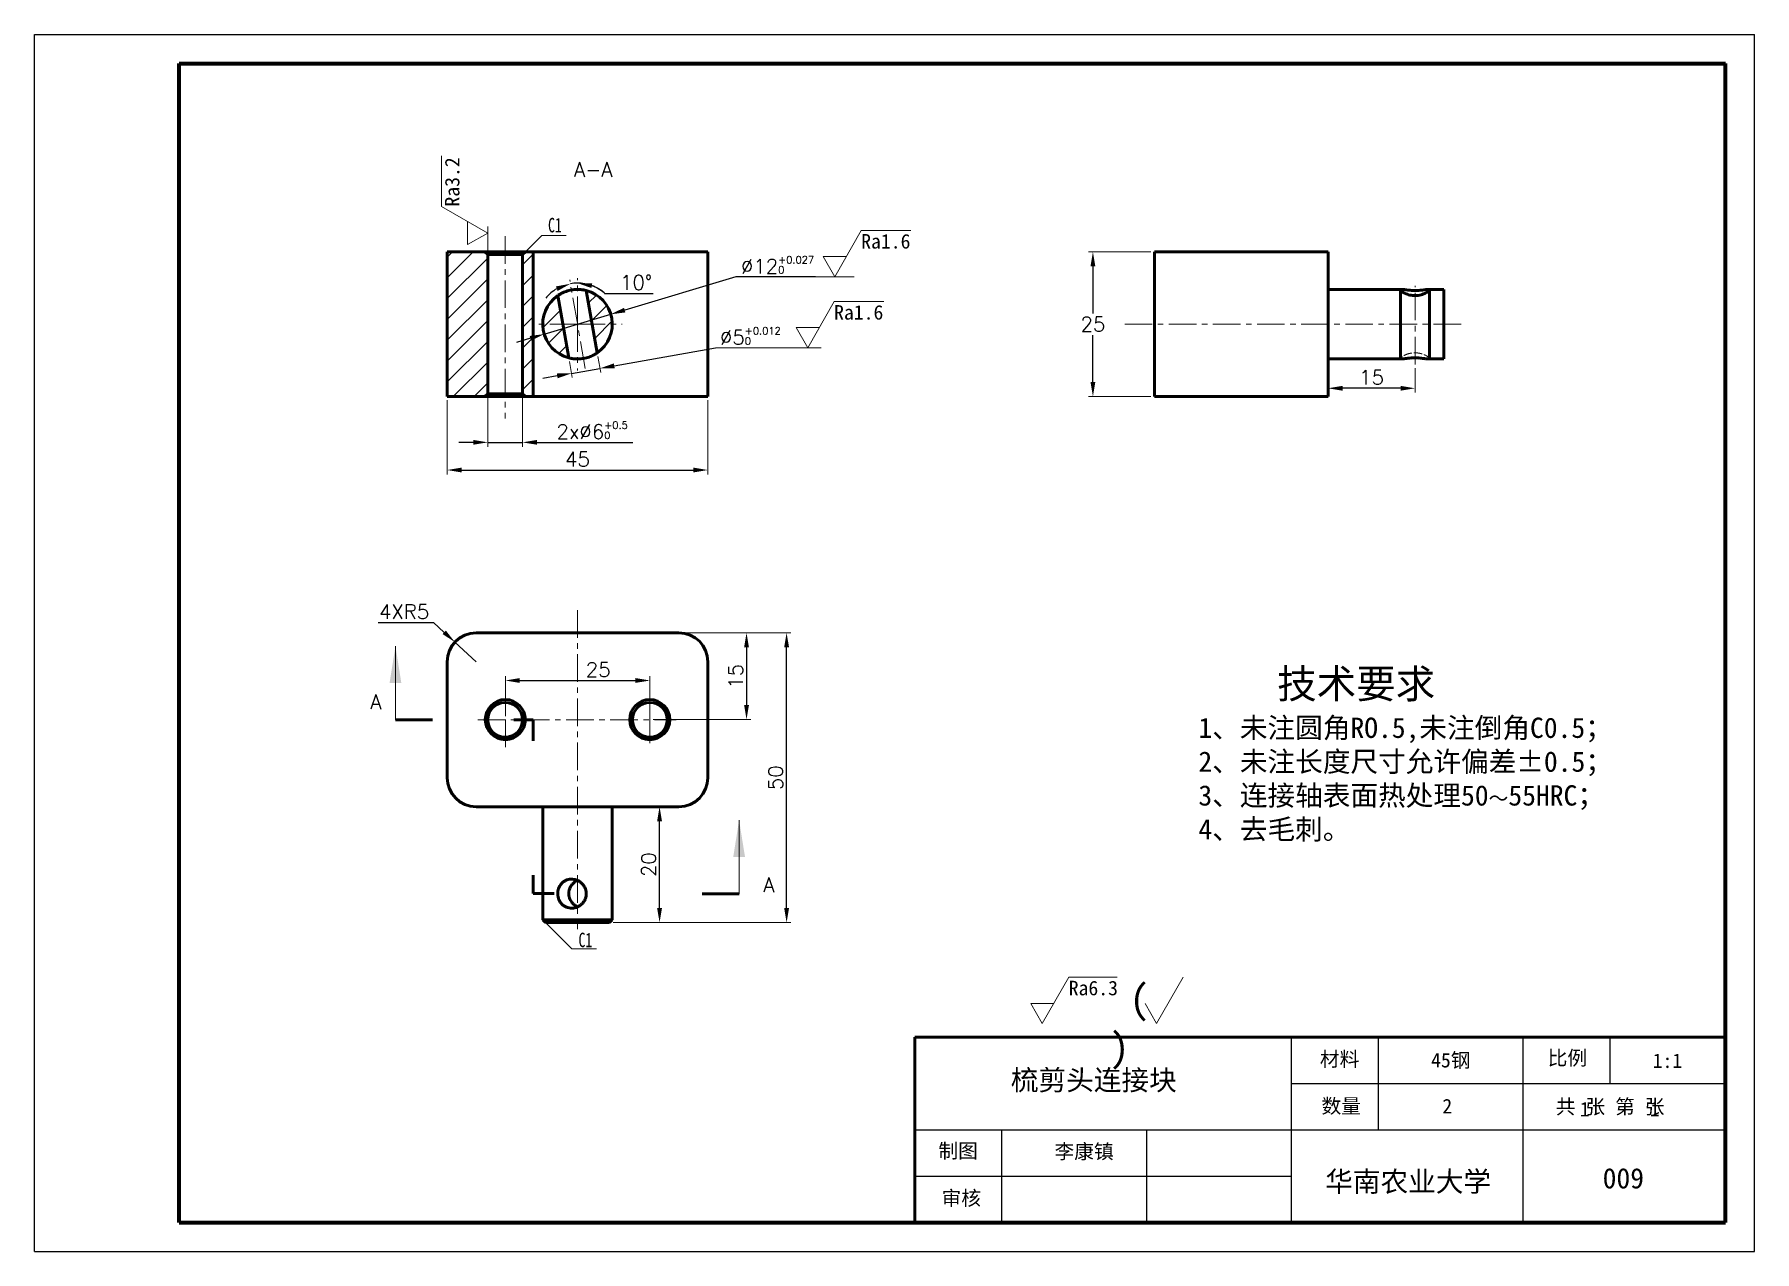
# Model space of a CAD drawing. Header units: millimetres. Extents: x 680 to 977, y 516 to 726.
import ezdxf

# ---------------------------------------------------------------- set-up
doc = ezdxf.new("R2010")
doc.units = ezdxf.units.MM
doc.header["$LTSCALE"] = 0.3
doc.linetypes.add('ACAD_ISO02W100', pattern=[15, 12, -3])
doc.linetypes.add('CENTER', pattern=[50.8, 31.75, -6.35, 6.35, -6.35])
for name, color, linetype, lineweight in [('剖面线', 190, 'Continuous', 18), ('尺寸线', 6, 'Continuous', 18), ('尺寸线 @ 1', 6, 'Continuous', 18), ('文字', 6, 'Continuous', 18), ('文字 @ 1', 6, 'Continuous', 18), ('粗实线', 7, 'Continuous', 50), ('粗实线 @ 1', 7, 'Continuous', 50), ('细实线', 6, 'Continuous', 18), ('细点画线', 1, 'CENTER', 18), ('虚线', 2, 'ACAD_ISO02W100', 18)]:
    doc.layers.add(name, color=color, linetype=linetype, lineweight=lineweight)
doc.styles.add('SLDTEXTSTYLE5', font='TXT', dxfattribs={"width": 0.7})
doc.styles.add('我的样式', font='romans.shx', dxfattribs={"height": 2.5, "bigfont": 'chineset.shx'})
doc.dimstyles.new('我的样式', dxfattribs={"dimtxt": 2.5, "dimasz": 2.5, "dimexe": 0.75, "dimexo": 0.625, "dimtad": 1, "dimdec": 1, "dimdsep": 46, "dimtxsty": '我的样式', "dimcen": 2.5, "dimclrd": 256, "dimclre": 256, "dimclrt": 256, "dimadec": 0, "dimazin": 0, "dimtp": 0.018, "dimtm": 0.018, "dimtfac": 1, "dimtdec": 1, "dimtmove": 0, "dimatfit": 3, "dimfxl": 1, "dimlwd": 25, "dimlwe": 18, "dimarcsym": 0})
pattern_1 = [(45, (-19.2472, 0), (-1.796051, 1.796051), [])]

# ---------------------------------------------------------------- blocks, each defined once
blk = doc.blocks.new('*D24')
at = {"layer": 'Defpoints', "color": 0, "transparency": 16777216}
for p in [(791.31, 623.1), (809.91, 623.1), (779.31, 573.1)]:
    blk.add_point(p, dxfattribs=at)
at = {"layer": '尺寸线', "linetype": 'Continuous', "lineweight": 18, "transparency": 16777216}
for p, q in [((791.94, 623.1), (810.66, 623.1)), ((779.94, 573.1), (810.66, 573.1))]:
    blk.add_line(p, q, dxfattribs=at)
at = {"layer": '尺寸线', "linetype": 'Continuous', "lineweight": 25, "transparency": 16777216}
blk.add_line((809.91, 575.6), (809.91, 620.6), dxfattribs=at)
at = {"layer": '尺寸线', "transparency": 16777216}
for points in [[(809.49, 620.6), (810.33, 620.6), (809.91, 623.1)], [(809.49, 575.6), (810.33, 575.6), (809.91, 573.1)]]:
    blk.add_solid(points, dxfattribs=at)
at = {"layer": '尺寸线', "transparency": 16777216, "insert": (808.03, 598.1), "char_height": 2.5, "attachment_point": 5, "rotation": 90, "style": '我的样式'}
blk.add_mtext('50', dxfattribs=at)
blk = doc.blocks.new('*D25')
at = {"layer": 'Defpoints', "color": 0, "transparency": 16777216}
for p in [(779.81, 593.1), (787.98, 593.1), (779.31, 573.1)]:
    blk.add_point(p, dxfattribs=at)
at = {"layer": '尺寸线', "linetype": 'Continuous', "lineweight": 18, "transparency": 16777216}
for p, q in [((780.44, 593.1), (788.73, 593.1)), ((779.94, 573.1), (788.73, 573.1))]:
    blk.add_line(p, q, dxfattribs=at)
at = {"layer": '尺寸线', "linetype": 'Continuous', "lineweight": 25, "transparency": 16777216}
blk.add_line((787.98, 575.6), (787.98, 590.6), dxfattribs=at)
at = {"layer": '尺寸线', "transparency": 16777216}
for points in [[(787.56, 590.6), (788.39, 590.6), (787.98, 593.1)], [(787.56, 575.6), (788.39, 575.6), (787.98, 573.1)]]:
    blk.add_solid(points, dxfattribs=at)
at = {"layer": '尺寸线', "transparency": 16777216, "insert": (786.1, 583.1), "char_height": 2.5, "attachment_point": 5, "rotation": 90, "style": '我的样式'}
blk.add_mtext('20', dxfattribs=at)
blk = doc.blocks.new('*D26')
at = {"layer": 'Defpoints', "color": 0, "transparency": 16777216}
for p in [(751.31, 663.85), (796.31, 663.85), (796.31, 651.19)]:
    blk.add_point(p, dxfattribs=at)
at = {"layer": '尺寸线', "linetype": 'Continuous', "lineweight": 18, "transparency": 16777216}
for p, q in [((751.31, 663.22), (751.31, 650.44)), ((796.31, 663.22), (796.31, 650.44))]:
    blk.add_line(p, q, dxfattribs=at)
at = {"layer": '尺寸线', "linetype": 'Continuous', "lineweight": 25, "transparency": 16777216}
blk.add_line((753.81, 651.19), (793.81, 651.19), dxfattribs=at)
at = {"layer": '尺寸线', "transparency": 16777216}
for points in [[(753.81, 651.6), (753.81, 650.77), (751.31, 651.19)], [(793.81, 651.6), (793.81, 650.77), (796.31, 651.19)]]:
    blk.add_solid(points, dxfattribs=at)
at = {"layer": '尺寸线', "transparency": 16777216, "insert": (773.81, 653.06), "char_height": 2.5, "attachment_point": 5, "style": '我的样式'}
blk.add_mtext('45', dxfattribs=at)
blk = doc.blocks.new('*D27')
at = {"layer": 'Defpoints', "color": 0, "transparency": 16777216}
for p in [(903.41, 670.35), (918.41, 669.4), (903.41, 665.29)]:
    blk.add_point(p, dxfattribs=at)
at = {"layer": '尺寸线', "linetype": 'Continuous', "lineweight": 18, "transparency": 16777216}
for p, q in [((903.41, 669.72), (903.41, 664.54)), ((918.41, 668.77), (918.41, 664.54))]:
    blk.add_line(p, q, dxfattribs=at)
at = {"layer": '尺寸线', "linetype": 'Continuous', "lineweight": 25, "transparency": 16777216}
blk.add_line((915.91, 665.29), (905.91, 665.29), dxfattribs=at)
at = {"layer": '尺寸线', "transparency": 16777216}
for points in [[(905.91, 665.71), (905.91, 664.87), (903.41, 665.29)], [(915.91, 665.71), (915.91, 664.87), (918.41, 665.29)]]:
    blk.add_solid(points, dxfattribs=at)
at = {"layer": '尺寸线', "transparency": 16777216, "insert": (910.91, 667.17), "char_height": 2.5, "attachment_point": 5, "style": '我的样式'}
blk.add_mtext('15', dxfattribs=at)
blk = doc.blocks.new('*D28')
at = {"layer": 'Defpoints', "color": 0, "transparency": 16777216}
for p in [(752.64, 621.49), (756.31, 618.1)]:
    blk.add_point(p, dxfattribs=at)
at = {"layer": '尺寸线', "linetype": 'Continuous', "lineweight": 25, "transparency": 16777216}
for p, q in [((739.41, 624.88), (748.96, 624.88)), ((748.96, 624.88), (750.8, 623.18)), ((756.31, 618.1), (752.64, 621.49))]:
    blk.add_line(p, q, dxfattribs=at)
at = {"layer": '尺寸线', "transparency": 16777216}
blk.add_solid([(751.08, 623.49), (750.52, 622.88), (752.64, 621.49)], dxfattribs=at)
at = {"layer": '尺寸线', "transparency": 16777216, "insert": (743.87, 626.75), "char_height": 2.5, "attachment_point": 5, "style": '我的样式'}
blk.add_mtext('{\\Fromans,chineset|c134;4XR5}', dxfattribs=at)
blk = doc.blocks.new('*D29')
at = {"layer": 'Defpoints', "color": 0, "transparency": 16777216}
for p in [(873.41, 688.85), (862.8, 663.85), (873.41, 663.85)]:
    blk.add_point(p, dxfattribs=at)
at = {"layer": '尺寸线', "linetype": 'Continuous', "lineweight": 18, "transparency": 16777216}
for p, q in [((872.78, 688.85), (862.05, 688.85)), ((872.78, 663.85), (862.05, 663.85))]:
    blk.add_line(p, q, dxfattribs=at)
at = {"layer": '尺寸线', "linetype": 'Continuous', "lineweight": 25, "transparency": 16777216}
for p, q in [((862.8, 686.35), (862.8, 678.22)), ((862.8, 666.35), (862.8, 674.47))]:
    blk.add_line(p, q, dxfattribs=at)
at = {"layer": '尺寸线', "transparency": 16777216}
for points in [[(862.38, 686.35), (863.21, 686.35), (862.8, 688.85)], [(862.38, 666.35), (863.21, 666.35), (862.8, 663.85)]]:
    blk.add_solid(points, dxfattribs=at)
at = {"layer": '尺寸线', "transparency": 16777216, "insert": (862.8, 676.35), "char_height": 2.5, "attachment_point": 5, "style": '我的样式'}
blk.add_mtext('25', dxfattribs=at)
blk = doc.blocks.new('*D30')
at = {"layer": 'Defpoints', "color": 0, "transparency": 16777216}
for p in [(758.31, 664.35), (764.31, 664.35), (764.31, 655.96)]:
    blk.add_point(p, dxfattribs=at)
at = {"layer": '尺寸线', "linetype": 'Continuous', "lineweight": 18, "transparency": 16777216}
for p, q in [((758.31, 663.72), (758.31, 655.21)), ((764.31, 663.72), (764.31, 655.21))]:
    blk.add_line(p, q, dxfattribs=at)
at = {"layer": '尺寸线', "linetype": 'Continuous', "lineweight": 25, "transparency": 16777216}
for p, q in [((755.81, 655.96), (753.31, 655.96)), ((758.31, 655.96), (764.31, 655.96)), ((766.81, 655.96), (783.36, 655.96))]:
    blk.add_line(p, q, dxfattribs=at)
at = {"layer": '尺寸线', "transparency": 16777216}
for points in [[(755.81, 656.38), (755.81, 655.55), (758.31, 655.96)], [(766.81, 656.38), (766.81, 655.55), (764.31, 655.96)]]:
    blk.add_solid(points, dxfattribs=at)
at = {"layer": '尺寸线', "transparency": 16777216, "insert": (776.34, 658.05), "char_height": 2.5, "attachment_point": 5, "style": '我的样式'}
blk.add_mtext('{\\Fromans,chineset|c134;2x%%C6\\H0.5x;\\S+0.5^ 0;}', dxfattribs=at)
blk = doc.blocks.new('*D31')
at = {"layer": 'Defpoints', "color": 0, "transparency": 16777216}
for p in [(777.22, 671.41), (772.3, 670.54), (777.69, 668.73)]:
    blk.add_point(p, dxfattribs=at)
at = {"layer": '尺寸线', "linetype": 'Continuous', "lineweight": 25, "transparency": 16777216}
for p, q in [((780.16, 669.17), (797.64, 672.25)), ((772.77, 667.86), (777.69, 668.73)), ((770.31, 667.43), (767.85, 667))]:
    blk.add_line(p, q, dxfattribs=at)
at = {"layer": '尺寸线', "linetype": 'Continuous', "lineweight": 18, "transparency": 16777216}
for p, q in [((772.41, 669.93), (772.9, 667.13)), ((777.33, 670.8), (777.82, 667.99))]:
    blk.add_line(p, q, dxfattribs=at)
at = {"layer": '尺寸线', "transparency": 16777216}
for points in [[(780.08, 669.58), (780.23, 668.76), (777.69, 668.73)], [(770.24, 667.84), (770.38, 667.02), (772.77, 667.86)]]:
    blk.add_solid(points, dxfattribs=at)
at = {"layer": '尺寸线', "transparency": 16777216, "insert": (803.65, 674.33), "char_height": 2.5, "attachment_point": 5, "style": '我的样式'}
blk.add_mtext('{\\Fromans,chineset|c134;%%C5\\H0.5x;\\S+0.012^ 0;}', dxfattribs=at)
blk = doc.blocks.new('*D32')
at = {"layer": 'Defpoints', "color": 0, "transparency": 16777216}
for p in [(772.46, 684.01), (772.99, 683.39), (773.81, 684.31), (773.81, 676.35), (775.16, 668.69)]:
    blk.add_point(p, dxfattribs=at)
at = {"layer": '尺寸线', "linetype": 'Continuous', "lineweight": 25, "transparency": 16777216}
blk.add_line((778.49, 681.67), (786.88, 681.67), dxfattribs=at)
for start, end in [(90, 100), (48.7052, 90), (120.3095, 140.6191), (49.3809, 69.6905)]:
    blk.add_arc((773.81, 676.35), 7.09, start, end, dxfattribs=at)
at = {"layer": '尺寸线', "transparency": 16777216}
for points in [[(770.09, 682.86), (770.38, 682.08), (772.58, 683.33)], [(776.2, 682.59), (776.35, 683.41), (773.81, 683.44)]]:
    blk.add_solid(points, dxfattribs=at)
at = {"layer": '尺寸线', "transparency": 16777216, "insert": (783.94, 683.55), "char_height": 2.5, "attachment_point": 5, "style": '我的样式'}
blk.add_mtext('10°', dxfattribs=at)
blk = doc.blocks.new('*D33')
at = {"layer": 'Defpoints', "color": 0, "transparency": 16777216}
for p in [(779.56, 678.06), (768.06, 674.63)]:
    blk.add_point(p, dxfattribs=at)
at = {"layer": '尺寸线', "linetype": 'Continuous', "lineweight": 25, "transparency": 16777216}
for p, q in [((801.14, 684.51), (781.96, 678.78)), ((814.92, 684.51), (801.14, 684.51)), ((768.06, 674.63), (779.56, 678.06)), ((765.67, 673.92), (763.27, 673.2))]:
    blk.add_line(p, q, dxfattribs=at)
at = {"layer": '尺寸线', "transparency": 16777216}
for points in [[(781.84, 679.18), (782.08, 678.38), (779.56, 678.06)], [(765.55, 674.32), (765.79, 673.52), (768.06, 674.63)]]:
    blk.add_solid(points, dxfattribs=at)
at = {"layer": '尺寸线', "transparency": 16777216, "insert": (808.34, 686.59), "char_height": 2.5, "attachment_point": 5, "style": '我的样式'}
blk.add_mtext('{\\Fromans,chineset|c134;∅12\\H0.5x;\\S+0.027^ 0;}', dxfattribs=at)
blk = doc.blocks.new('*D34')
at = {"layer": 'Defpoints', "color": 0, "transparency": 16777216}
for p in [(786.31, 614.87), (761.35, 608.1), (786.31, 608.1)]:
    blk.add_point(p, dxfattribs=at)
at = {"layer": '尺寸线', "linetype": 'Continuous', "lineweight": 18, "transparency": 16777216}
for p, q in [((761.35, 608.72), (761.35, 615.62)), ((786.31, 608.72), (786.31, 615.62))]:
    blk.add_line(p, q, dxfattribs=at)
at = {"layer": '尺寸线', "linetype": 'Continuous', "lineweight": 25, "transparency": 16777216}
blk.add_line((763.85, 614.87), (783.81, 614.87), dxfattribs=at)
at = {"layer": '尺寸线', "transparency": 16777216}
for points in [[(763.85, 615.29), (763.85, 614.46), (761.35, 614.87)], [(783.81, 615.29), (783.81, 614.46), (786.31, 614.87)]]:
    blk.add_solid(points, dxfattribs=at)
at = {"layer": '尺寸线', "transparency": 16777216, "insert": (777.38, 616.75), "char_height": 2.5, "attachment_point": 5, "style": '我的样式'}
blk.add_mtext('25', dxfattribs=at)
blk = doc.blocks.new('*D35')
at = {"layer": 'Defpoints', "color": 0, "transparency": 16777216}
for p in [(791.94, 623.1), (786.28, 608.12), (802.99, 608.12)]:
    blk.add_point(p, dxfattribs=at)
at = {"layer": '尺寸线', "linetype": 'Continuous', "lineweight": 18, "transparency": 16777216}
for p, q in [((792.56, 623.1), (803.74, 623.1)), ((786.9, 608.12), (803.74, 608.12))]:
    blk.add_line(p, q, dxfattribs=at)
at = {"layer": '尺寸线', "linetype": 'Continuous', "lineweight": 25, "transparency": 16777216}
blk.add_line((802.99, 620.6), (802.99, 610.62), dxfattribs=at)
at = {"layer": '尺寸线', "transparency": 16777216}
for points in [[(802.58, 620.6), (803.41, 620.6), (802.99, 623.1)], [(802.58, 610.62), (803.41, 610.62), (802.99, 608.12)]]:
    blk.add_solid(points, dxfattribs=at)
at = {"layer": '尺寸线', "transparency": 16777216, "insert": (801.12, 615.61), "char_height": 2.5, "attachment_point": 5, "rotation": 90, "style": '我的样式'}
blk.add_mtext('15', dxfattribs=at)
blk = doc.blocks.new('Ra1.6')
at = {"layer": '尺寸线'}
for p, q in [((0, 0), (4.56, 8)), ((4.56, 8), (13.15, 8)), ((-2, 3.5), (2, 3.5)), ((0, 0), (-2, 3.5))]:
    blk.add_line(p, q, dxfattribs=at)
at = {"layer": '尺寸线 @ 1', "insert": (4.56, 7.39), "char_height": 2.5, "attachment_point": 1, "style": '我的样式'}
blk.add_mtext_dynamic_manual_height_columns('{\\f@SimSun|b0|i0|c134|p2;Ra1.6}', width=5.0807, gutter_width=12.5, heights=[0], dxfattribs=at)
blk = doc.blocks.new('Ra3.2')
at = {"layer": '尺寸线'}
for p, q in [((0, 0), (4.56, 8)), ((4.56, 8), (13.32, 8)), ((-2, 3.5), (2, 3.5)), ((0, 0), (-2, 3.5))]:
    blk.add_line(p, q, dxfattribs=at)
at = {"layer": '尺寸线 @ 1', "insert": (4.56, 7.39), "char_height": 2.5, "attachment_point": 1, "style": '我的样式'}
blk.add_mtext_dynamic_manual_height_columns('{\\f@SimSun|b0|i0|c134|p2;Ra3.2}', width=5.0807, gutter_width=12.5, heights=[0], dxfattribs=at)
blk = doc.blocks.new('其余6.3')
at = {"layer": '尺寸线'}
for p, q in [((-33.07, 5.23), (-28.51, 13.23)), ((-28.51, 13.23), (-20.17, 13.23)), ((-13.33, 5.23), (-8.76, 13.23)), ((-35.07, 8.73), (-31.07, 8.73)), ((-33.07, 5.23), (-35.07, 8.73)), ((-13.33, 5.23), (-15.33, 8.73))]:
    blk.add_line(p, q, dxfattribs=at)
at = {"layer": '尺寸线 @ 1', "attachment_point": 1, "style": '我的样式'}
for s, width, insert, char_height in [('{\\fSimSun|b0|i0|c134|p2;Ra6.3}', 5.0807, (-28.51, 12.62), 2.5), ('{\\fSimSun|b0|i0|c134|p2; \\fSTSong|b0|i0|c134|p2;(    )}', 20.1828, (-21.43, 11.96), 5)]:
    blk.add_mtext_dynamic_manual_height_columns(s, width=width, gutter_width=12.5, heights=[0], dxfattribs=dict(at, insert=insert, char_height=char_height))

msp = doc.modelspace()

# ---------------------------------------------------------------- hatches: boundary and pattern name
at = {"layer": '剖面线'}
h = msp.add_hatch(dxfattribs=at)
h.set_pattern_fill('ANSI31', color=256, scale=0.8)
h.set_pattern_definition(pattern_1)
h.paths.add_polyline_path([(758.31, 688.35), (757.81, 688.85), (751.31, 688.85), (751.31, 663.85), (757.81, 663.85), (758.31, 664.35)])
h.paths.add_polyline_path([(766.15, 688.85), (764.81, 688.85), (764.31, 688.35), (764.31, 664.35), (764.81, 663.85), (766.15, 663.85)])
h = msp.add_hatch(dxfattribs=at)
h.set_pattern_fill('ANSI31', color=256, scale=0.8)
h.set_pattern_definition(pattern_1)
h.paths.add_polyline_path([(771.27, 676.35), (767.81, 676.35, 0.341287), (772.3, 670.54)])
h.paths.add_polyline_path([(770.4, 681.29, 0.24644), (767.81, 676.35), (771.27, 676.35)])
h.paths.add_polyline_path([(775.33, 682.15), (776.35, 676.35), (779.81, 676.35, 0.341287)])
h.paths.add_polyline_path([(779.81, 676.35), (776.35, 676.35), (777.22, 671.41, 0.24644)])

# ---------------------------------------------------------------- linework, layer by layer
at = {"color": 3, "lineweight": -3}
for p, q in [((680.04, 516.34), (680.04, 726.34)), ((680.04, 726.34), (977.04, 726.34)), ((977.04, 516.34), (977.04, 726.34)), ((897.04, 553.34), (897.04, 521.34)), ((912.04, 553.34), (912.04, 537.34)), ((937.04, 553.34), (937.04, 521.34)), ((952.04, 553.34), (952.04, 545.34)), ((897.04, 545.34), (972.04, 545.34)), ((832.04, 537.34), (972.04, 537.34)), ((847.04, 537.34), (847.04, 521.34)), ((872.04, 537.34), (872.04, 521.34)), ((832.04, 529.34), (897.04, 529.34)), ((680.04, 516.34), (977.04, 516.34))]:
    msp.add_line(p, q, dxfattribs=at)
at = {"lineweight": 70}
for p, q in [((705.04, 521.34), (705.04, 721.34)), ((705.04, 721.34), (972.04, 721.34)), ((972.04, 521.34), (972.04, 721.34)), ((705.04, 521.34), (972.04, 521.34))]:
    msp.add_line(p, q, dxfattribs=at)
at = {"lineweight": 50}
for q in [(972.04, 553.34), (832.04, 521.34)]:
    msp.add_line((832.04, 553.34), q, dxfattribs=at)
at = {"layer": '尺寸线'}
for p, q in [((758.31, 688.35), (758.31, 693.2)), ((764.81, 688.85), (767.63, 691.67)), ((767.63, 691.67), (771.83, 691.67)), ((814.92, 684.51), (821.55, 684.51)), ((797.64, 672.25), (815.86, 672.25)), ((768.31, 573.1), (772.84, 568.57)), ((772.84, 568.57), (777.07, 568.57))]:
    msp.add_line(p, q, dxfattribs=at)
at = {"layer": '粗实线'}
for p, q in [((751.31, 663.85), (751.31, 688.85)), ((751.31, 688.85), (758.31, 688.85)), ((757.81, 688.85), (758.31, 688.35)), ((764.31, 688.85), (758.31, 688.85)), ((758.31, 664.35), (758.31, 688.35)), ((758.31, 688.35), (764.31, 688.35)), ((764.31, 688.85), (766.15, 688.85)), ((764.81, 688.85), (764.31, 688.35)), ((764.31, 688.35), (764.31, 664.35)), ((766.15, 688.85), (791.31, 688.85)), ((766.15, 663.85), (766.15, 688.85)), ((791.31, 688.85), (796.31, 688.85)), ((796.31, 688.85), (796.31, 663.85)), ((873.41, 663.85), (873.41, 688.85)), ((873.41, 688.85), (878.41, 688.85)), ((878.41, 688.85), (898.41, 688.85)), ((898.41, 688.85), (903.41, 688.85)), ((903.41, 688.85), (903.41, 663.85)), ((772.3, 670.54), (770.4, 681.29)), ((775.33, 682.15), (777.22, 671.41)), ((916.14, 682.35), (903.41, 682.35)), ((915.91, 682.26), (915.91, 670.44)), ((923.41, 682.35), (920.68, 682.35)), ((920.91, 670.44), (920.91, 682.25)), ((923.41, 682.35), (923.41, 670.35)), ((903.41, 670.35), (916.14, 670.35)), ((920.68, 670.35), (923.41, 670.35)), ((751.31, 663.85), (758.31, 663.85)), ((757.81, 663.85), (758.31, 664.35)), ((758.31, 664.35), (764.31, 664.35)), ((764.31, 663.85), (758.31, 663.85)), ((764.81, 663.85), (764.31, 664.35)), ((764.31, 663.85), (766.15, 663.85)), ((766.15, 663.85), (791.31, 663.85)), ((796.31, 663.85), (791.31, 663.85)), ((878.41, 663.85), (873.41, 663.85)), ((878.41, 663.85), (898.41, 663.85)), ((903.41, 663.85), (898.41, 663.85)), ((791.31, 623.1), (756.31, 623.1)), ((751.31, 618.1), (751.31, 598.1)), ((796.31, 598.1), (796.31, 618.1)), ((748.75, 608.1), (742.38, 608.1)), ((766.15, 608.1), (762.83, 608.1)), ((766.15, 604.44), (766.15, 608.1)), ((756.31, 593.1), (791.31, 593.1)), ((767.81, 593.1), (767.81, 573.6)), ((779.81, 573.6), (779.81, 593.1)), ((766.15, 581.28), (766.15, 578.1)), ((766.15, 578.1), (769.8, 578.1)), ((801.71, 578.08), (795.36, 578.08)), ((767.81, 573.6), (768.31, 573.1)), ((767.81, 573.6), (779.81, 573.6)), ((779.81, 573.6), (779.31, 573.1)), ((779.31, 573.1), (768.31, 573.1))]:
    msp.add_line(p, q, dxfattribs=at)
for centre, radius in [((761.35, 608.12), 3.46), ((761.31, 608.1), 3), ((786.28, 608.12), 3.46), ((786.31, 608.1), 3)]:
    msp.add_circle(centre, radius, dxfattribs=at)
for centre, radius, start, end in [((773.81, 676.35), 6, 124.6236, 255.3764), ((773.81, 676.35), 6, 304.6236, 75.3764), ((756.31, 618.1), 5, 90, 180), ((791.31, 618.1), 5, 0, 90), ((756.31, 598.1), 5, 180, 270), ((791.31, 598.1), 5, 270, 0)]:
    msp.add_arc(centre, radius, start, end, dxfattribs=at)
for points, knots in [([(770.4, 681.29), (770.4, 681.28), (770.42, 681.29), (770.47, 681.33), (770.52, 681.36), (770.69, 681.47), (770.86, 681.58), (771.18, 681.74), (771.3, 681.8), (771.55, 681.91), (771.69, 681.96), (771.98, 682.06), (772.13, 682.11), (772.44, 682.19), (772.61, 682.23), (772.94, 682.29), (773.1, 682.31), (773.42, 682.34), (773.59, 682.35), (773.89, 682.35), (774.04, 682.35), (774.32, 682.33), (774.45, 682.32), (774.8, 682.27), (775, 682.23), (775.19, 682.19), (775.25, 682.17), (775.31, 682.16), (775.33, 682.15), (775.33, 682.15)], [0, 0, 0, 0, 0.0625, 0.0625, 0.125, 0.125, 0.25, 0.25, 0.3125, 0.3125, 0.375, 0.375, 0.4375, 0.4375, 0.5, 0.5, 0.5625, 0.5625, 0.625, 0.625, 0.6875, 0.6875, 0.75, 0.75, 0.875, 0.875, 0.9375, 0.9375, 1, 1, 1, 1]), ([(920.68, 682.35), (920.75, 682.35), (920.8, 682.34), (920.88, 682.32), (920.9, 682.3), (920.91, 682.24), (920.9, 682.21), (920.84, 682.13), (920.8, 682.09), (920.69, 681.99), (920.61, 681.94), (920.44, 681.83), (920.34, 681.77), (920.12, 681.66), (920, 681.61), (919.74, 681.51), (919.6, 681.46), (919.3, 681.38), (919.14, 681.35), (918.82, 681.3), (918.66, 681.29), (918.33, 681.28), (918.16, 681.29), (917.84, 681.32), (917.68, 681.35), (917.22, 681.45), (916.94, 681.55), (916.58, 681.71), (916.47, 681.77), (916.28, 681.88), (916.2, 681.93), (916.07, 682.04), (916.01, 682.09), (915.94, 682.17), (915.91, 682.21), (915.9, 682.27), (915.91, 682.3), (915.96, 682.33), (916.01, 682.34), (916.12, 682.35), (916.2, 682.35), (916.37, 682.33), (916.47, 682.32), (916.8, 682.28), (917.07, 682.24), (917.51, 682.2), (917.66, 682.18), (917.99, 682.16), (918.15, 682.16), (918.48, 682.15), (918.65, 682.16), (918.97, 682.17), (919.13, 682.18), (919.44, 682.21), (919.59, 682.23), (919.86, 682.26), (919.99, 682.28), (920.23, 682.31), (920.34, 682.32), (920.53, 682.34), (920.61, 682.35), (920.68, 682.35)], [0, 0, 0, 0, 0.03125, 0.03125, 0.0625, 0.0625, 0.09375, 0.09375, 0.125, 0.125, 0.15625, 0.15625, 0.1875, 0.1875, 0.21875, 0.21875, 0.25, 0.25, 0.28125, 0.28125, 0.3125, 0.3125, 0.34375, 0.34375, 0.375, 0.375, 0.4375, 0.4375, 0.46875, 0.46875, 0.5, 0.5, 0.53125, 0.53125, 0.5625, 0.5625, 0.59375, 0.59375, 0.625, 0.625, 0.65625, 0.65625, 0.6875, 0.6875, 0.75, 0.75, 0.78125, 0.78125, 0.8125, 0.8125, 0.84375, 0.84375, 0.875, 0.875, 0.90625, 0.90625, 0.9375, 0.9375, 0.96875, 0.96875, 1, 1, 1, 1]), ([(777.22, 671.41), (777.22, 671.41), (777.21, 671.4), (777.15, 671.36), (777.11, 671.33), (776.99, 671.26), (776.92, 671.22), (776.76, 671.12), (776.66, 671.07), (776.45, 670.96), (776.33, 670.9), (776.08, 670.79), (775.94, 670.74), (775.65, 670.63), (775.5, 670.59), (775.18, 670.5), (775.02, 670.47), (774.53, 670.38), (774.2, 670.35), (773.74, 670.35), (773.59, 670.35), (773.31, 670.37), (773.18, 670.38), (772.94, 670.41), (772.83, 670.43), (772.64, 670.46), (772.56, 670.48), (772.43, 670.51), (772.38, 670.52), (772.31, 670.54), (772.3, 670.54), (772.3, 670.54)], [0, 0, 0, 0, 0.0625, 0.0625, 0.125, 0.125, 0.1875, 0.1875, 0.25, 0.25, 0.3125, 0.3125, 0.375, 0.375, 0.4375, 0.4375, 0.5, 0.5, 0.625, 0.625, 0.6875, 0.6875, 0.75, 0.75, 0.8125, 0.8125, 0.875, 0.875, 0.9375, 0.9375, 1, 1, 1, 1]), ([(916.14, 670.35), (916.17, 670.35), (916.25, 670.35), (916.4, 670.37), (916.57, 670.39), (916.72, 670.41), (916.88, 670.43), (917.05, 670.45), (917.24, 670.47), (917.43, 670.49), (917.63, 670.51), (917.84, 670.53), (918.05, 670.54), (918.24, 670.54), (918.36, 670.54), (918.41, 670.54)], [0, 0, 0, 0, 0.069441, 0.209255, 0.280098, 0.351836, 0.42597, 0.50061, 0.576883, 0.653745, 0.727159, 0.801786, 0.87705, 0.953645, 1, 1, 1, 1]), ([(918.41, 670.54), (918.54, 670.54), (918.74, 670.54), (919, 670.52), (919.25, 670.51), (919.56, 670.47), (919.84, 670.44), (920.05, 670.41), (920.2, 670.39), (920.34, 670.37), (920.46, 670.36), (920.57, 670.35), (920.65, 670.35), (920.68, 670.35), (920.68, 670.35)], [0, 0, 0, 0, 0.13691, 0.206477, 0.277106, 0.41387, 0.553303, 0.625125, 0.697887, 0.771125, 0.845345, 0.920049, 0.995305, 1, 1, 1, 1]), ([(773.81, 575.83), (773.66, 575.76), (773.5, 575.7), (773.18, 575.63), (773.02, 575.6), (772.69, 575.59), (772.53, 575.6), (772.21, 575.66), (772.06, 575.7), (771.77, 575.82), (771.62, 575.89), (771.36, 576.06), (771.24, 576.16), (771.02, 576.38), (770.92, 576.51), (770.75, 576.77), (770.67, 576.91), (770.55, 577.2), (770.5, 577.36), (770.43, 577.68), (770.41, 577.84), (770.4, 578.18), (770.41, 578.34), (770.46, 578.67), (770.5, 578.83), (770.65, 579.29), (770.82, 579.57), (771.12, 579.92), (771.24, 580.03), (771.48, 580.22), (771.62, 580.3), (771.9, 580.44), (772.05, 580.49), (772.36, 580.57), (772.52, 580.59), (772.84, 580.6), (773.01, 580.59), (773.33, 580.54), (773.49, 580.5), (773.81, 580.38), (773.95, 580.31), (774.24, 580.14), (774.37, 580.04), (774.74, 579.7), (774.94, 579.44), (775.16, 578.99), (775.21, 578.84), (775.3, 578.52), (775.32, 578.35), (775.33, 578.02), (775.32, 577.86), (775.26, 577.53), (775.22, 577.37), (775.1, 577.06), (775.02, 576.92), (774.84, 576.64), (774.74, 576.51), (774.51, 576.27), (774.38, 576.17), (774.11, 575.98), (773.97, 575.89), (773.81, 575.83)], [0, 0, 0, 0, 0.03125, 0.03125, 0.0625, 0.0625, 0.09375, 0.09375, 0.125, 0.125, 0.15625, 0.15625, 0.1875, 0.1875, 0.21875, 0.21875, 0.25, 0.25, 0.28125, 0.28125, 0.3125, 0.3125, 0.34375, 0.34375, 0.375, 0.375, 0.4375, 0.4375, 0.46875, 0.46875, 0.5, 0.5, 0.53125, 0.53125, 0.5625, 0.5625, 0.59375, 0.59375, 0.625, 0.625, 0.65625, 0.65625, 0.6875, 0.6875, 0.75, 0.75, 0.78125, 0.78125, 0.8125, 0.8125, 0.84375, 0.84375, 0.875, 0.875, 0.90625, 0.90625, 0.9375, 0.9375, 0.96875, 0.96875, 1, 1, 1, 1]), ([(773.81, 580.36), (773.75, 580.34), (773.57, 580.26), (773.34, 580.1), (773.13, 579.93), (772.98, 579.78), (772.84, 579.63), (772.72, 579.45), (772.6, 579.27), (772.5, 579.07), (772.42, 578.87), (772.36, 578.66), (772.32, 578.45), (772.3, 578.26), (772.3, 578.14), (772.3, 578.1)], [0, 0, 0, 0, 0.069885, 0.209633, 0.280442, 0.352146, 0.426244, 0.500849, 0.577085, 0.65391, 0.727289, 0.801881, 0.877108, 0.953667, 1, 1, 1, 1]), ([(772.3, 578.1), (772.3, 577.97), (772.31, 577.77), (772.37, 577.51), (772.45, 577.25), (772.58, 576.94), (772.77, 576.66), (772.94, 576.46), (773.09, 576.31), (773.25, 576.17), (773.42, 576.04), (773.61, 575.93), (773.73, 575.86), (773.8, 575.83), (773.8, 575.83)], [0, 0, 0, 0, 0.137465, 0.207313, 0.278229, 0.415547, 0.555544, 0.627657, 0.700714, 0.774249, 0.848769, 0.923776, 0.999337, 1, 1, 1, 1])]:
    msp.add_open_spline(points, degree=3, knots=knots, dxfattribs=at)
at = {"layer": '细实线'}
for p, q in [((742.38, 608.1), (742.38, 620.8)), ((801.71, 578.08), (801.71, 590.78))]:
    msp.add_line(p, q, dxfattribs=at)
for points in [[(742.38, 620.8), (741.36, 614.45), (743.39, 614.45)], [(801.71, 590.78), (800.7, 584.43), (802.73, 584.43)]]:
    msp.add_solid(points, dxfattribs=at)
at = {"layer": '细点画线', "ltscale": 0.5}
for p, q in [((761.31, 691.53), (761.31, 660.06)), ((775.16, 668.69), (772.46, 684.01)), ((773.81, 676.35), (773.81, 684.31)), ((918.41, 669.4), (918.41, 682.94)), ((773.81, 676.35), (766.09, 676.35)), ((773.81, 676.35), (781.53, 676.35)), ((773.81, 676.35), (773.81, 668.38)), ((868.28, 676.35), (926.77, 676.35)), ((773.81, 627.02), (773.81, 571.95)), ((761.35, 603.36), (761.35, 612.87)), ((786.31, 604.05), (786.31, 612.71)), ((756.61, 608.1), (790.86, 608.1))]:
    msp.add_line(p, q, dxfattribs=at)
at = {"layer": '虚线', "ltscale": 0.4}
msp.add_open_spline([(920.68, 670.35), (920.7, 670.35), (920.76, 670.35), (920.82, 670.36), (920.87, 670.38), (920.9, 670.4), (920.91, 670.43), (920.9, 670.48), (920.85, 670.56), (920.73, 670.67), (920.55, 670.8), (920.36, 670.92), (920.18, 671.01), (920.03, 671.08), (919.86, 671.14), (919.68, 671.21), (919.5, 671.26), (919.3, 671.31), (919.09, 671.35), (918.81, 671.39), (918.54, 671.41), (918.26, 671.41), (918, 671.39), (917.68, 671.35), (917.32, 671.27), (917.04, 671.18), (916.83, 671.09), (916.68, 671.03), (916.53, 670.96), (916.4, 670.89), (916.28, 670.81), (916.17, 670.74), (916.08, 670.67), (916.01, 670.61), (915.96, 670.55), (915.91, 670.48), (915.9, 670.43), (915.92, 670.39), (915.96, 670.37), (916.03, 670.35), (916.11, 670.35), (916.14, 670.35)], degree=3, knots=[0, 0, 0, 0, 0.020713, 0.042959, 0.063208, 0.083781, 0.104522, 0.125608, 0.163967, 0.203136, 0.24213, 0.281863, 0.302607, 0.323629, 0.34479, 0.366242, 0.387595, 0.409109, 0.431154, 0.453395, 0.493584, 0.514027, 0.534811, 0.572512, 0.610969, 0.650309, 0.670237, 0.690409, 0.711526, 0.732786, 0.754503, 0.776382, 0.797492, 0.818941, 0.840568, 0.862565, 0.902127, 0.922231, 0.94265, 0.980873, 1, 1, 1, 1], dxfattribs=at)

# ---------------------------------------------------------------- block references
at = {"layer": '尺寸线', "rotation": 90}
msp.add_blockref('Ra3.2', (758.31, 692.08), dxfattribs=at)
at = {"layer": '尺寸线'}
for name, p in [('Ra1.6', (818.23, 684.51)), ('Ra1.6', (813.55, 672.25)), ('其余6.3', (887.13, 550.44))]:
    msp.add_blockref(name, p, dxfattribs=at)

# ---------------------------------------------------------------- texts
at = {"layer": '尺寸线', "char_height": 2.5, "attachment_point": 1, "style": 'SLDTEXTSTYLE5'}
for insert in [(768.72, 694.69), (773.98, 571.36)]:
    msp.add_mtext('C1', dxfattribs=dict(at, insert=insert))
at = {"layer": '文字', "char_height": 2.5, "attachment_point": 1, "style": '我的样式'}
for s, insert in [('A-A', (773.21, 704.29)), ('A', (738.03, 612.43)), ('A', (805.88, 580.88))]:
    msp.add_mtext(s, dxfattribs=dict(at, insert=insert))
at = {"layer": '文字 @ 1', "insert": (881.01, 616.8), "char_height": 2.5, "attachment_point": 1, "style": '我的样式'}
msp.add_mtext_dynamic_manual_height_columns('{\\fSimSun|b0|i0|c134|p2;\\H2x;    技术要求\\Fromans,chineset|c134;\\H0.7x;\\P\\fSimSun|b0|i0|c134|p2;1、未注圆角RO.5,未注倒角C0.5；\\P2、未注长度尺寸允许偏差±0.5；\\P3、连接轴表面热处理50\\H0.71429x;～\\H1.4x;55HRC\\H0.99999x;；\\P4、去毛刺。}', width=75.2608, gutter_width=12.5, heights=[0], dxfattribs=at)
at = {"layer": '粗实线 @ 1', "color": 4, "lineweight": -3, "attachment_point": 1, "style": '我的样式'}
for s, width, insert, char_height in [('{\\fSimSun|b0|i0|c134|p2;材料}', 15, (901.98, 550.81), 2.5), ('{\\fSimSun|b0|i0|c134|p2;45钢}', 15, (921.18, 550.61), 2.5), ('{\\fSimSun|b0|i0|c134|p2;比例}', 15, (941.31, 551), 2.5), ('{\\fSimSun|b0|i0|c134|p2;1:1}', 15, (959.44, 550.52), 2.5), ('{\\fSimSun|b0|i0|c134|p2;梳剪头连接块}', 29.5973, (848.63, 547.68), 3.5), ('{\\fSimSun|b0|i0|c134|p2;数量}', 15, (902.26, 542.71), 2.5), ('{\\fSimSun|b0|i0|c134|p2;2}', 15, (923.13, 542.69), 2.5), ('\\pi14.278;{\\fSimSun|b0|i0|c134|p2;共\\Fromans,chineset|c134; \\fSimSun|b0|i0|c134|p2;张\\Fromans,chineset|c134; \\fSimSun|b0|i0|c134|p2;第\\Fromans,chineset|c134; \\fSimSun|b0|i0|c134|p2;张}', 50, (928.43, 542.6), 2.5), ('{\\fSimSun|b0|i0|c134|p2;1}', 15, (946.87, 542.15), 2.5), ('{\\fSimSun|b0|i0|c134|p2;1}', 15, (958.96, 542.19), 2.5), ('{\\fSimSun|b0|i0|c134|p2;制图}', 15, (836.12, 534.98), 2.5), ('{\\fSimSun|b0|i0|c134|p2;李康镇}', 15, (856.16, 534.86), 2.5), ('{\\fSimSun|b0|i0|c134|p2;华南农业大学}', 29.8029, (902.9, 530.18), 3.5), ('{\\fSimSun|b0|i0|c134|p2;009}', 16.1237, (950.81, 530.74), 3.5), ('{\\fSimSun|b0|i0|c134|p2;审核}', 15, (836.66, 526.82), 2.5)]:
    msp.add_mtext_dynamic_manual_height_columns(s, width=width, gutter_width=12.5, heights=[0], dxfattribs=dict(at, insert=insert, char_height=char_height))

# ---------------------------------------------------------------- dimensions: what is measured, and where the dimension line sits
at = {"layer": '尺寸线'}
dim = msp.add_diameter_dim_2p(p1=(768.06, 674.63), p2=(779.56, 678.06), text='{\\Fromans,chineset|c134;<>\\H0.5x;\\S+0.027^ 0;}', dimstyle='我的样式', override={"dimtih": 1, "dimtoh": 1}, dxfattribs=at)
dim.commit()
dim.dimension.update_dxf_attribs({"geometry": '*D33', "text_midpoint": (808.34, 684.51), "dimtype": 163})
dim = msp.add_linear_dim(base=(862.8, 663.85), p1=(873.41, 688.85), p2=(873.41, 663.85), angle=90, dimstyle='我的样式', override={"dimtih": 1, "dimtoh": 1}, dxfattribs=at)
dim.commit()
dim.dimension.update_dxf_attribs({"geometry": '*D29', "text_midpoint": (862.8, 676.35)})
dim = msp.add_angular_dim_2l(base=(772.99, 683.39), line1=((773.81, 676.35), (773.81, 684.31)), line2=((775.16, 668.69), (772.46, 684.01)), dimstyle='我的样式', override={"dimtih": 1, "dimtoh": 1}, dxfattribs=at)
dim.commit()
dim.dimension.update_dxf_attribs({"geometry": '*D32', "text_midpoint": (783.94, 683.55)})
dim = msp.add_linear_dim(base=(777.69, 668.73), p1=(772.3, 670.54), p2=(777.22, 671.41), angle=10, text='{\\Fromans,chineset|c134;%%C<>\\H0.5x;\\S+0.012^ 0;}', dimstyle='我的样式', override={"dimtih": 1, "dimtoh": 1}, dxfattribs=at)
dim.commit()
dim.dimension.update_dxf_attribs({"geometry": '*D31', "text_midpoint": (803.65, 672.25), "dimtype": 161})
dim = msp.add_linear_dim(base=(903.41, 665.29), p1=(918.41, 669.4), p2=(903.41, 670.35), dimstyle='我的样式', dxfattribs=at)
dim.commit()
dim.dimension.update_dxf_attribs({"geometry": '*D27', "text_midpoint": (910.91, 667.17)})
dim = msp.add_linear_dim(base=(796.31, 651.19), p1=(751.31, 663.85), p2=(796.31, 663.85), dimstyle='我的样式', dxfattribs=at)
dim.commit()
dim.dimension.update_dxf_attribs({"geometry": '*D26', "text_midpoint": (773.81, 651.19), "dimtype": 160})
dim = msp.add_linear_dim(base=(764.31, 655.96), p1=(758.31, 664.35), p2=(764.31, 664.35), text='{\\Fromans,chineset|c134;2x%%C<>\\H0.5x;\\S+0.5^ 0;}', dimstyle='我的样式', override={"dimtih": 1, "dimtoh": 1}, dxfattribs=at)
dim.commit()
dim.dimension.update_dxf_attribs({"geometry": '*D30', "text_midpoint": (776.34, 655.96), "dimtype": 160})
dim = msp.add_radius_dim(center=(756.31, 618.1), mpoint=(752.64, 621.49), text='{\\Fromans,chineset|c134;4X<>}', dimstyle='我的样式', override={"dimtih": 1, "dimtoh": 1}, dxfattribs=at)
dim.commit()
dim.dimension.update_dxf_attribs({"geometry": '*D28', "text_midpoint": (743.87, 626.75)})
for base, p1, p2, picture, middle in [((809.91, 623.1), (779.31, 573.1), (791.31, 623.1), '*D24', (808.03, 598.1)), ((802.99, 608.12), (791.94, 623.1), (786.28, 608.12), '*D35', (801.12, 615.61))]:
    dim = msp.add_linear_dim(base=base, p1=p1, p2=p2, angle=90, dimstyle='我的样式', dxfattribs=at)
    dim.commit()
    dim.dimension.update_dxf_attribs({"geometry": picture, "text_midpoint": middle})
dim = msp.add_linear_dim(base=(786.31, 614.87), p1=(761.35, 608.1), p2=(786.31, 608.1), dimstyle='我的样式', override={"dimtih": 1, "dimtoh": 1}, dxfattribs=at)
dim.commit()
dim.dimension.update_dxf_attribs({"geometry": '*D34', "text_midpoint": (777.38, 614.87), "dimtype": 160})
dim = msp.add_linear_dim(base=(787.98, 593.1), p1=(779.31, 573.1), p2=(779.81, 593.1), angle=90, dimstyle='我的样式', dxfattribs=at)
dim.commit()
dim.dimension.update_dxf_attribs({"geometry": '*D25', "text_midpoint": (787.98, 583.1), "dimtype": 160})

doc.saveas('drawing.dxf')
